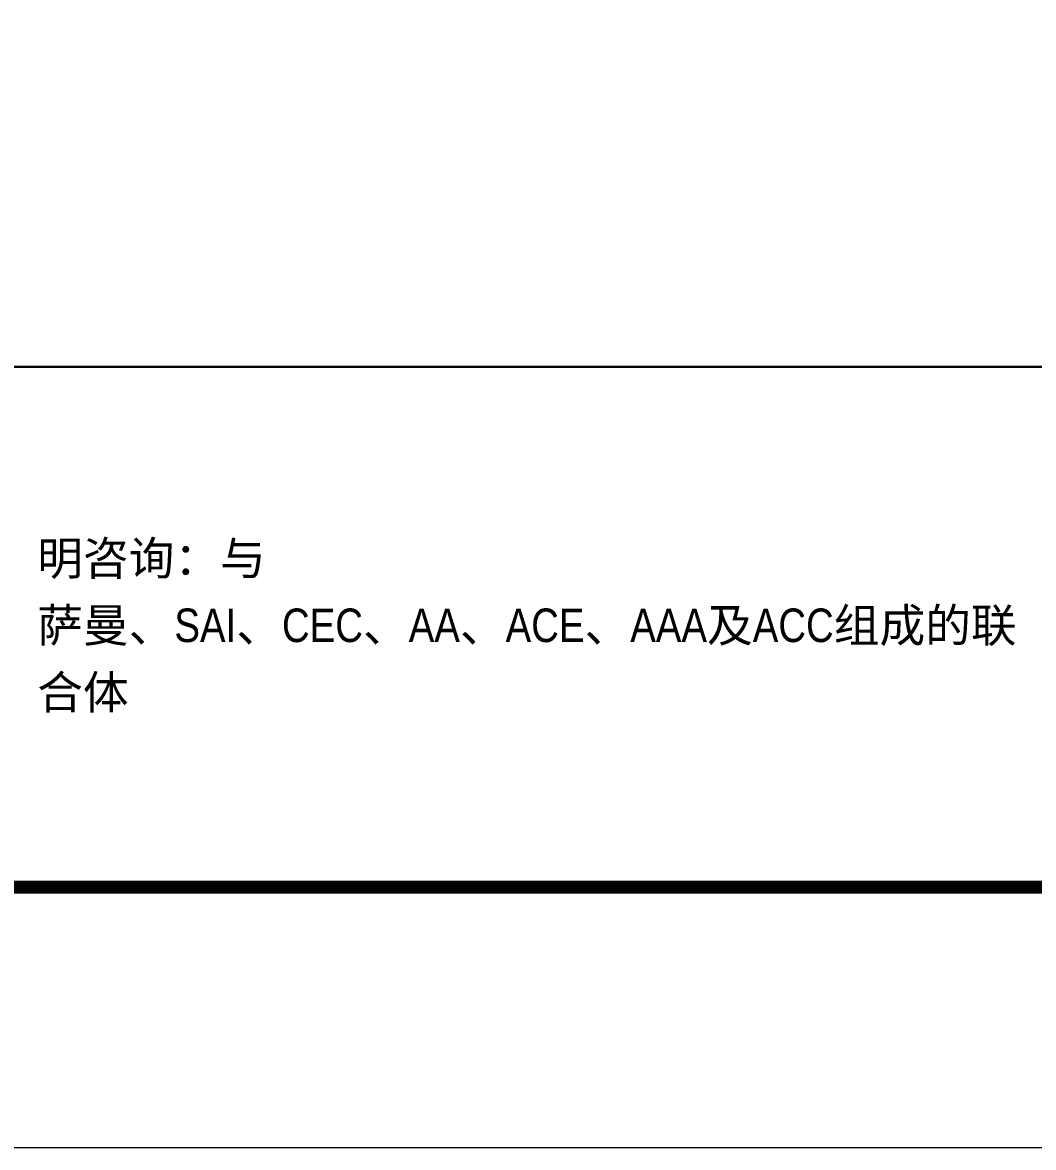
# Model space of a CAD drawing. Header units: millimetres. Extents: x 1890 to 1974, y 863 to 921.8.
# Drawn here: x 1910.11 to 1917.88, y 863.03 to 871.67 of the extents above; entities that cross this region are included whole.
import ezdxf
from ezdxf.enums import TextEntityAlignment as Align

# ---------------------------------------------------------------- set-up
doc = ezdxf.new("R2010")
doc.units = ezdxf.units.MM
doc.layers.add('图框', color=1, linetype='Continuous', lineweight=9)
doc.styles.add('ARIAL', font='arial.ttf')
doc.styles.add('STYLE-ARIAL_NARROW', font='ARIALN.TTF')

# ---------------------------------------------------------------- blocks, each defined once
blk = doc.blocks.new('HDMD.HDM.TK..N55横断面模板20250309')
at = {"layer": '图框', "color": 1, "linetype": 'Continuous'}
blk.add_lwpolyline([(-32.8004, -13.5998), (34.3996, -13.5998), (34.3996, 33.4402), (-32.8004, 33.4402)], close=True, dxfattribs=at)
at = {"layer": '图框', "color": 1, "linetype": 'Continuous', "const_width": 0.08}
blk.add_lwpolyline([(-28.0004, -11.9998), (32.7996, -11.9998), (32.7996, 31.8402), (-28.0004, 31.8402)], close=True, dxfattribs=at)
at = {"layer": '图框', "color": 0, "linetype": 'Continuous', "const_width": 0.016}
blk.add_lwpolyline([(-28.0004, -8.7998), (32.7996, -8.7998)], dxfattribs=at)
at = {"layer": '图框', "insert": (-16.6484, -10.4), "char_height": 0.2061, "width": 6.059411, "attachment_point": 4, "line_spacing_factor": 1.2, "style": 'STYLE-ARIAL_NARROW'}
blk.add_mtext('{\\C7;明咨询：与\\P萨曼、SAI、CEC、AA、ACE、AAA及ACC组成的联合体}', dxfattribs=at)
at = {"layer": '图框', "color": 7, "style": 'ARIAL'}
blk.add_attdef('milage', text='', height=0.7, dxfattribs=at).set_placement((0, 29.0685), align=Align.MIDDLE_CENTER)
at = {"layer": '图框', "color": 0, "style": 'STYLE-ARIAL_NARROW'}
blk.add_attdef('SC', text='', height=0.32, dxfattribs=at).set_placement((19.9996, -11.5), align=Align.MIDDLE_CENTER)

msp = doc.modelspace()

# ---------------------------------------------------------------- block references
at = {"layer": '图框', "color": 0, "lineweight": 0, "xscale": 1.25, "yscale": 1.25, "zscale": 1.25}
msp.add_blockref('HDMD.HDM.TK..N55横断面模板20250309', (1931.0354, 880.0251), dxfattribs=at)

doc.saveas('drawing.dxf')
